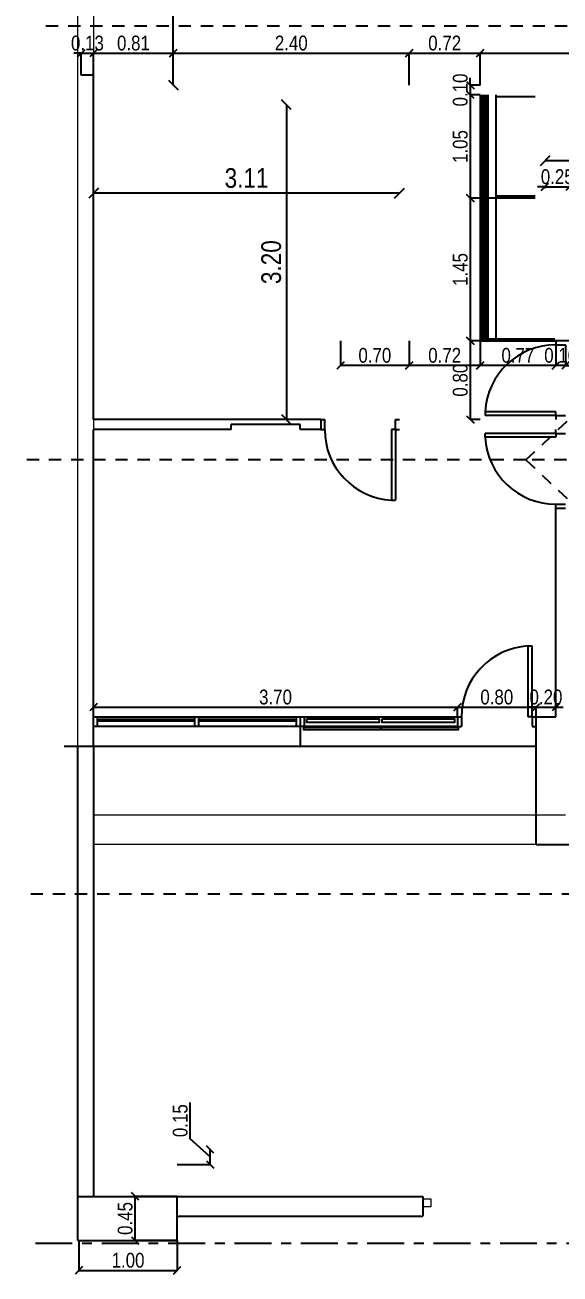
# Model space of a CAD drawing. Extents: x -135 to 36, y 31 to 104.
# Drawn here: x -14.77 to -9.33, y 55.83 to 68.52 of the extents above; entities that cross this region are included whole.
import ezdxf

# ---------------------------------------------------------------- set-up
doc = ezdxf.new("R2010")
doc.units = 0
doc.header["$MEASUREMENT"] = 0
doc.header["$PDMODE"] = 3
doc.linetypes.add('CENTER2', pattern=[1.125, 0.75, -0.125, 0.125, -0.125])
doc.linetypes.add('DASHED2', pattern=[0.375, 0.25, -0.125])
doc.layers.get('0').update_dxf_attribs({"linetype": 'CONTINUOUS'})
doc.layers.get('DEFPOINTS').update_dxf_attribs({"linetype": 'CONTINUOUS'})
doc.layers.add('ABERTURAS', color=12, linetype='CONTINUOUS', lineweight=9)
for name, color, linetype in [('COTAS', 12, 'CONTINUOUS'), ('EJES', 161, 'CENTER2'), ('LINEAS', 9, 'CONTINUOUS'), ('NUEVO', 1, 'CONTINUOUS'), ('RELLENO', 7, 'CONTINUOUS')]:
    doc.layers.add(name, color=color, linetype=linetype)
doc.styles.add('COTAS PRIMARIAS', font='ARIALN.TTF', dxfattribs={"height": 0.2})
doc.styles.add('COTAS SECUNDARIAS', font='ARIALN.TTF', dxfattribs={"height": 0.15})
doc.dimstyles.new('COTA SECUNDARIAS', dxfattribs={"dimscale": 5, "dimtxt": 1, "dimasz": 0.015, "dimexe": 0, "dimexo": 0, "dimgap": 0.005, "dimtad": 1, "dimzin": 1, "dimdsep": 46, "dimtxsty": 'COTAS SECUNDARIAS', "dimblk": 'OBLIQUE', "dimcen": 0, "dimclrd": 11, "dimclre": 11, "dimclrt": 11, "dimaunit": 1, "dimadec": 1, "dimazin": 0, "dimtfac": 0.4, "dimtix": 1, "dimtmove": 1, "dimatfit": 3, "dimfxl": 0, "dimtolj": 1, "dimtzin": 0, "dimlwd": -1, "dimarcsym": 0})
doc.dimstyles.new('COTAS PRINCIPALES', dxfattribs={"dimscale": 5, "dimtxt": 2.5, "dimasz": 0.02, "dimexe": 0, "dimexo": 0, "dimgap": 0.01, "dimtad": 1, "dimzin": 1, "dimdsep": 46, "dimtxsty": 'COTAS PRIMARIAS', "dimblk": 'OBLIQUE', "dimcen": 0, "dimclrd": 11, "dimclre": 11, "dimclrt": 11, "dimaunit": 1, "dimadec": 1, "dimazin": 0, "dimtfac": 0.4, "dimtix": 1, "dimtmove": 1, "dimatfit": 3, "dimfxl": 0, "dimtolj": 1, "dimtzin": 0, "dimlwd": -1, "dimarcsym": 0})

# ---------------------------------------------------------------- blocks, each defined once
blk = doc.blocks.new('_Oblique')
at = {"color": 0, "linetype": 'ByBlock', "lineweight": -2}
blk.add_line((-0.5, -0.5), (0.5, 0.5), dxfattribs=at)
blk = doc.blocks.new('*D42')
at = {"layer": 'COTAS', "color": 11, "lineweight": -2}
for p, q in [((-14.226, 56.166), (-14.226, 55.864)), ((-13.226, 56.166), (-13.226, 55.864))]:
    blk.add_line(p, q, dxfattribs=at)
at = {"layer": 'COTAS', "color": 11}
blk.add_line((-14.226, 55.864), (-13.226, 55.864), dxfattribs=at)
at = {"layer": 'DEFPOINTS', "color": 0}
for p in [(-14.226, 56.166), (-13.226, 56.166), (-13.226, 55.864)]:
    blk.add_point(p, dxfattribs=at)
at = {"layer": 'COTAS', "color": 11, "xscale": 0.075, "yscale": 0.075, "zscale": 0.075, "rotation": 180}
blk.add_blockref('_Oblique', (-14.226, 55.864), dxfattribs=at)
at = {"layer": 'COTAS', "color": 11, "xscale": 0.075, "yscale": 0.075, "zscale": 0.075}
blk.add_blockref('_Oblique', (-13.226, 55.864), dxfattribs=at)
at = {"layer": 'COTAS', "color": 11, "insert": (-13.726, 55.966), "char_height": 0.15, "attachment_point": 5, "style": 'COTAS SECUNDARIAS'}
blk.add_mtext('\\A1;1.00', dxfattribs=at)
blk = doc.blocks.new('*D43')
at = {"layer": 'COTAS', "color": 11, "lineweight": -2}
for p, q in [((-13.226, 56.616), (-13.653, 56.616)), ((-13.226, 56.166), (-13.653, 56.166))]:
    blk.add_line(p, q, dxfattribs=at)
at = {"layer": 'COTAS', "color": 11}
blk.add_line((-13.653, 56.166), (-13.653, 56.616), dxfattribs=at)
at = {"layer": 'DEFPOINTS', "color": 0}
for p in [(-13.653, 56.616), (-13.226, 56.616), (-13.226, 56.166)]:
    blk.add_point(p, dxfattribs=at)
at = {"layer": 'COTAS', "color": 11, "xscale": 0.075, "yscale": 0.075, "zscale": 0.075}
for p, rotation in [((-13.653, 56.616), 90), ((-13.653, 56.166), 270)]:
    blk.add_blockref('_Oblique', p, dxfattribs=dict(at, rotation=rotation))
at = {"layer": 'COTAS', "color": 11, "insert": (-13.755, 56.391), "char_height": 0.15, "attachment_point": 5, "rotation": 90, "style": 'COTAS SECUNDARIAS'}
blk.add_mtext('\\A1;0.45', dxfattribs=at)
blk = doc.blocks.new('*D60')
at = {"layer": 'COTAS', "color": 11}
for p, q in [((-13.094, 57.2), (-13.094, 57.57)), ((-12.891, 57.016), (-13.094, 57.2)), ((-12.891, 56.941), (-12.891, 57.091))]:
    blk.add_line(p, q, dxfattribs=at)
at = {"layer": 'COTAS', "color": 11, "lineweight": -2}
blk.add_line((-13.226, 56.941), (-12.891, 56.941), dxfattribs=at)
at = {"layer": 'DEFPOINTS', "color": 0}
for p in [(-12.891, 57.091), (-12.891, 57.091), (-13.226, 56.941)]:
    blk.add_point(p, dxfattribs=at)
at = {"layer": 'COTAS', "color": 11, "xscale": 0.075, "yscale": 0.075, "zscale": 0.075}
for p, rotation in [((-12.891, 57.091), 90), ((-12.891, 56.941), 270)]:
    blk.add_blockref('_Oblique', p, dxfattribs=dict(at, rotation=rotation))
at = {"layer": 'COTAS', "color": 11, "insert": (-13.195, 57.385), "char_height": 0.15, "attachment_point": 5, "rotation": 90, "style": 'COTAS SECUNDARIAS'}
blk.add_mtext('\\A1;0.15', dxfattribs=at)
blk = doc.blocks.new('*D157')
at = {"layer": 'COTAS', "color": 11}
for p, q in [((-14.201, 68.236), (-14.276, 68.236)), ((-14.201, 68.236), (-14.076, 68.236)), ((-14.076, 68.236), (-14.001, 68.236))]:
    blk.add_line(p, q, dxfattribs=at)
at = {"layer": 'COTAS', "color": 11, "lineweight": -2}
for p, q in [((-14.201, 68.011), (-14.201, 68.236)), ((-14.076, 68.011), (-14.076, 68.236))]:
    blk.add_line(p, q, dxfattribs=at)
at = {"layer": 'DEFPOINTS', "color": 0}
for p in [(-14.076, 68.236), (-14.201, 68.011), (-14.076, 68.011)]:
    blk.add_point(p, dxfattribs=at)
at = {"layer": 'COTAS', "color": 11, "xscale": 0.075, "yscale": 0.075, "zscale": 0.075}
blk.add_blockref('_Oblique', (-14.201, 68.236), dxfattribs=at)
at = {"layer": 'COTAS', "color": 11, "xscale": 0.075, "yscale": 0.075, "zscale": 0.075, "rotation": 180}
blk.add_blockref('_Oblique', (-14.076, 68.236), dxfattribs=at)
at = {"layer": 'COTAS', "color": 11, "insert": (-14.139, 68.337), "char_height": 0.15, "attachment_point": 5, "style": 'COTAS SECUNDARIAS'}
blk.add_mtext('\\A1;0.13', dxfattribs=at)
blk = doc.blocks.new('*D158')
at = {"layer": 'COTAS', "color": 11, "lineweight": -2}
for p, q in [((-14.076, 68.011), (-14.076, 68.236)), ((-13.266, 67.911), (-13.266, 68.236))]:
    blk.add_line(p, q, dxfattribs=at)
at = {"layer": 'COTAS', "color": 11}
blk.add_line((-14.076, 68.236), (-13.266, 68.236), dxfattribs=at)
at = {"layer": 'DEFPOINTS', "color": 0}
for p in [(-13.266, 68.236), (-14.076, 68.011), (-13.266, 67.911)]:
    blk.add_point(p, dxfattribs=at)
at = {"layer": 'COTAS', "color": 11, "xscale": 0.075, "yscale": 0.075, "zscale": 0.075, "rotation": 180}
blk.add_blockref('_Oblique', (-14.076, 68.236), dxfattribs=at)
at = {"layer": 'COTAS', "color": 11, "xscale": 0.075, "yscale": 0.075, "zscale": 0.075}
blk.add_blockref('_Oblique', (-13.266, 68.236), dxfattribs=at)
at = {"layer": 'COTAS', "color": 11, "insert": (-13.671, 68.337), "char_height": 0.15, "attachment_point": 5, "style": 'COTAS SECUNDARIAS'}
blk.add_mtext('\\A1;0.81', dxfattribs=at)
blk = doc.blocks.new('*D159')
at = {"layer": 'COTAS', "color": 11, "lineweight": -2}
for p, q in [((-13.266, 67.911), (-13.266, 68.236)), ((-10.866, 67.911), (-10.866, 68.236))]:
    blk.add_line(p, q, dxfattribs=at)
at = {"layer": 'COTAS', "color": 11}
blk.add_line((-13.266, 68.236), (-10.866, 68.236), dxfattribs=at)
at = {"layer": 'DEFPOINTS', "color": 0}
for p in [(-10.866, 68.236), (-13.266, 67.911), (-10.866, 67.911)]:
    blk.add_point(p, dxfattribs=at)
at = {"layer": 'COTAS', "color": 11, "xscale": 0.075, "yscale": 0.075, "zscale": 0.075, "rotation": 180}
blk.add_blockref('_Oblique', (-13.266, 68.236), dxfattribs=at)
at = {"layer": 'COTAS', "color": 11, "xscale": 0.075, "yscale": 0.075, "zscale": 0.075}
blk.add_blockref('_Oblique', (-10.866, 68.236), dxfattribs=at)
at = {"layer": 'COTAS', "color": 11, "insert": (-12.066, 68.337), "char_height": 0.15, "attachment_point": 5, "style": 'COTAS SECUNDARIAS'}
blk.add_mtext('\\A1;2.40', dxfattribs=at)
blk = doc.blocks.new('*D160')
at = {"layer": 'COTAS', "color": 11, "lineweight": -2}
for p, q in [((-10.866, 67.911), (-10.866, 68.236)), ((-10.146, 67.911), (-10.146, 68.236))]:
    blk.add_line(p, q, dxfattribs=at)
at = {"layer": 'COTAS', "color": 11}
blk.add_line((-10.866, 68.236), (-10.146, 68.236), dxfattribs=at)
at = {"layer": 'DEFPOINTS', "color": 0}
for p in [(-10.146, 68.236), (-10.866, 67.911), (-10.146, 67.911)]:
    blk.add_point(p, dxfattribs=at)
at = {"layer": 'COTAS', "color": 11, "xscale": 0.075, "yscale": 0.075, "zscale": 0.075, "rotation": 180}
blk.add_blockref('_Oblique', (-10.866, 68.236), dxfattribs=at)
at = {"layer": 'COTAS', "color": 11, "xscale": 0.075, "yscale": 0.075, "zscale": 0.075}
blk.add_blockref('_Oblique', (-10.146, 68.236), dxfattribs=at)
at = {"layer": 'COTAS', "color": 11, "insert": (-10.506, 68.337), "char_height": 0.15, "attachment_point": 5, "style": 'COTAS SECUNDARIAS'}
blk.add_mtext('\\A1;0.72', dxfattribs=at)
blk = doc.blocks.new('*D161')
at = {"layer": 'COTAS', "color": 11, "lineweight": -2}
for p, q in [((-10.146, 67.911), (-10.146, 68.236)), ((-8.016, 68.011), (-8.016, 68.236))]:
    blk.add_line(p, q, dxfattribs=at)
at = {"layer": 'COTAS', "color": 11}
blk.add_line((-10.146, 68.236), (-8.016, 68.236), dxfattribs=at)
at = {"layer": 'DEFPOINTS', "color": 0}
for p in [(-8.016, 68.236), (-8.016, 68.011), (-10.146, 67.911)]:
    blk.add_point(p, dxfattribs=at)
at = {"layer": 'COTAS', "color": 11, "xscale": 0.075, "yscale": 0.075, "zscale": 0.075, "rotation": 180}
blk.add_blockref('_Oblique', (-10.146, 68.236), dxfattribs=at)
at = {"layer": 'COTAS', "color": 11, "xscale": 0.075, "yscale": 0.075, "zscale": 0.075}
blk.add_blockref('_Oblique', (-8.016, 68.236), dxfattribs=at)
at = {"layer": 'COTAS', "color": 11, "insert": (-9.081, 68.337), "char_height": 0.15, "attachment_point": 5, "style": 'COTAS SECUNDARIAS'}
blk.add_mtext('\\A1;2.13', dxfattribs=at)
blk = doc.blocks.new('*D162')
at = {"layer": 'COTAS', "color": 11}
for p, q in [((-10.245, 67.911), (-10.245, 67.986)), ((-10.245, 67.911), (-10.245, 67.811)), ((-10.245, 67.811), (-10.245, 67.736))]:
    blk.add_line(p, q, dxfattribs=at)
at = {"layer": 'COTAS', "color": 11, "lineweight": -2}
for p, q in [((-10.146, 67.911), (-10.245, 67.911)), ((-10.146, 67.811), (-10.245, 67.811))]:
    blk.add_line(p, q, dxfattribs=at)
at = {"layer": 'DEFPOINTS', "color": 0}
for p in [(-10.245, 67.811), (-10.146, 67.911), (-10.146, 67.811)]:
    blk.add_point(p, dxfattribs=at)
at = {"layer": 'COTAS', "color": 11, "xscale": 0.075, "yscale": 0.075, "zscale": 0.075}
for p, rotation in [((-10.245, 67.911), 270), ((-10.245, 67.811), 90)]:
    blk.add_blockref('_Oblique', p, dxfattribs=dict(at, rotation=rotation))
at = {"layer": 'COTAS', "color": 11, "insert": (-10.347, 67.861), "char_height": 0.15, "attachment_point": 5, "rotation": 90, "style": 'COTAS SECUNDARIAS'}
blk.add_mtext('\\A1;0.10', dxfattribs=at)
blk = doc.blocks.new('*D163')
at = {"layer": 'COTAS', "color": 11, "lineweight": -2}
for p, q in [((-10.146, 67.811), (-10.245, 67.811)), ((-9.586, 66.761), (-10.245, 66.761))]:
    blk.add_line(p, q, dxfattribs=at)
at = {"layer": 'COTAS', "color": 11}
blk.add_line((-10.245, 67.811), (-10.245, 66.761), dxfattribs=at)
at = {"layer": 'DEFPOINTS', "color": 0}
for p in [(-10.146, 67.811), (-10.245, 66.761), (-9.586, 66.761)]:
    blk.add_point(p, dxfattribs=at)
at = {"layer": 'COTAS', "color": 11, "xscale": 0.075, "yscale": 0.075, "zscale": 0.075}
for p, rotation in [((-10.245, 67.811), 90), ((-10.245, 66.761), 270)]:
    blk.add_blockref('_Oblique', p, dxfattribs=dict(at, rotation=rotation))
at = {"layer": 'COTAS', "color": 11, "insert": (-10.347, 67.286), "char_height": 0.15, "attachment_point": 5, "rotation": 90, "style": 'COTAS SECUNDARIAS'}
blk.add_mtext('\\A1;1.05', dxfattribs=at)
blk = doc.blocks.new('*D164')
at = {"layer": 'COTAS', "color": 11, "lineweight": -2}
for p, q in [((-9.586, 66.761), (-10.245, 66.761)), ((-10.146, 65.311), (-10.245, 65.311))]:
    blk.add_line(p, q, dxfattribs=at)
at = {"layer": 'COTAS', "color": 11}
blk.add_line((-10.245, 66.761), (-10.245, 65.311), dxfattribs=at)
at = {"layer": 'DEFPOINTS', "color": 0}
for p in [(-9.586, 66.761), (-10.245, 65.311), (-10.146, 65.311)]:
    blk.add_point(p, dxfattribs=at)
at = {"layer": 'COTAS', "color": 11, "xscale": 0.075, "yscale": 0.075, "zscale": 0.075}
for p, rotation in [((-10.245, 66.761), 90), ((-10.245, 65.311), 270)]:
    blk.add_blockref('_Oblique', p, dxfattribs=dict(at, rotation=rotation))
at = {"layer": 'COTAS', "color": 11, "insert": (-10.347, 66.036), "char_height": 0.15, "attachment_point": 5, "rotation": 90, "style": 'COTAS SECUNDARIAS'}
blk.add_mtext('\\A1;1.45', dxfattribs=at)
blk = doc.blocks.new('*D165')
at = {"layer": 'COTAS', "color": 11, "lineweight": -2}
for p, q in [((-10.146, 65.311), (-10.245, 65.311)), ((-10.146, 64.511), (-10.245, 64.511))]:
    blk.add_line(p, q, dxfattribs=at)
at = {"layer": 'COTAS', "color": 11}
blk.add_line((-10.245, 65.311), (-10.245, 64.511), dxfattribs=at)
at = {"layer": 'DEFPOINTS', "color": 0}
for p in [(-10.146, 65.311), (-10.245, 64.511), (-10.146, 64.511)]:
    blk.add_point(p, dxfattribs=at)
at = {"layer": 'COTAS', "color": 11, "xscale": 0.075, "yscale": 0.075, "zscale": 0.075}
for p, rotation in [((-10.245, 65.311), 90), ((-10.245, 64.511), 270)]:
    blk.add_blockref('_Oblique', p, dxfattribs=dict(at, rotation=rotation))
at = {"layer": 'COTAS', "color": 11, "insert": (-10.347, 64.911), "char_height": 0.15, "attachment_point": 5, "rotation": 90, "style": 'COTAS SECUNDARIAS'}
blk.add_mtext('\\A1;0.80', dxfattribs=at)
blk = doc.blocks.new('*D166')
at = {"layer": 'COTAS', "color": 11}
blk.add_line((-12.116, 67.711), (-12.116, 64.511), dxfattribs=at)
at = {"layer": 'DEFPOINTS', "color": 0}
for p in [(-12.116, 67.711), (-12.116, 64.511), (-12.116, 64.511)]:
    blk.add_point(p, dxfattribs=at)
at = {"layer": 'COTAS', "color": 11, "xscale": 0.1, "yscale": 0.1, "zscale": 0.1}
for p, rotation in [((-12.116, 67.711), 90), ((-12.116, 64.511), 270)]:
    blk.add_blockref('_Oblique', p, dxfattribs=dict(at, rotation=rotation))
at = {"layer": 'COTAS', "color": 11, "insert": (-12.269, 66.111), "char_height": 0.2, "attachment_point": 5, "rotation": 90, "style": 'COTAS PRIMARIAS'}
blk.add_mtext('\\A1;3.20', dxfattribs=at)
blk = doc.blocks.new('*D167')
at = {"layer": 'COTAS', "color": 11}
blk.add_line((-10.966, 66.813), (-14.076, 66.813), dxfattribs=at)
at = {"layer": 'DEFPOINTS', "color": 0}
for p in [(-14.076, 66.813), (-14.076, 66.813), (-10.966, 66.813)]:
    blk.add_point(p, dxfattribs=at)
at = {"layer": 'COTAS', "color": 11, "xscale": 0.1, "yscale": 0.1, "zscale": 0.1, "rotation": 180}
blk.add_blockref('_Oblique', (-14.076, 66.813), dxfattribs=at)
at = {"layer": 'COTAS', "color": 11, "xscale": 0.1, "yscale": 0.1, "zscale": 0.1}
blk.add_blockref('_Oblique', (-10.966, 66.813), dxfattribs=at)
at = {"layer": 'COTAS', "color": 11, "insert": (-12.521, 66.965), "char_height": 0.2, "attachment_point": 5, "style": 'COTAS PRIMARIAS'}
blk.add_mtext('\\A1;3.11', dxfattribs=at)
blk = doc.blocks.new('*D172')
at = {"layer": 'COTAS', "color": 11, "lineweight": -2}
for p, q in [((-9.376, 65.271), (-9.376, 65.061)), ((-9.276, 65.271), (-9.276, 65.061))]:
    blk.add_line(p, q, dxfattribs=at)
at = {"layer": 'COTAS', "color": 11}
for p, q in [((-9.376, 65.061), (-9.451, 65.061)), ((-9.276, 65.061), (-9.376, 65.061)), ((-9.276, 65.061), (-9.201, 65.061))]:
    blk.add_line(p, q, dxfattribs=at)
at = {"layer": 'DEFPOINTS', "color": 0}
for p in [(-9.376, 65.271), (-9.276, 65.271), (-9.376, 65.061)]:
    blk.add_point(p, dxfattribs=at)
at = {"layer": 'COTAS', "color": 11, "xscale": 0.075, "yscale": 0.075, "zscale": 0.075}
blk.add_blockref('_Oblique', (-9.376, 65.061), dxfattribs=at)
at = {"layer": 'COTAS', "color": 11, "xscale": 0.075, "yscale": 0.075, "zscale": 0.075, "rotation": 180}
blk.add_blockref('_Oblique', (-9.276, 65.061), dxfattribs=at)
at = {"layer": 'COTAS', "color": 11, "insert": (-9.326, 65.163), "char_height": 0.15, "attachment_point": 5, "style": 'COTAS SECUNDARIAS'}
blk.add_mtext('\\A1;0.10', dxfattribs=at)
blk = doc.blocks.new('*D173')
at = {"layer": 'COTAS', "color": 11, "lineweight": -2}
for p, q in [((-10.146, 65.311), (-10.146, 65.061)), ((-9.376, 65.271), (-9.376, 65.061))]:
    blk.add_line(p, q, dxfattribs=at)
at = {"layer": 'COTAS', "color": 11}
blk.add_line((-9.376, 65.061), (-10.146, 65.061), dxfattribs=at)
at = {"layer": 'DEFPOINTS', "color": 0}
for p in [(-10.146, 65.311), (-9.376, 65.271), (-10.146, 65.061)]:
    blk.add_point(p, dxfattribs=at)
at = {"layer": 'COTAS', "color": 11, "xscale": 0.075, "yscale": 0.075, "zscale": 0.075, "rotation": 180}
blk.add_blockref('_Oblique', (-10.146, 65.061), dxfattribs=at)
at = {"layer": 'COTAS', "color": 11, "xscale": 0.075, "yscale": 0.075, "zscale": 0.075}
blk.add_blockref('_Oblique', (-9.376, 65.061), dxfattribs=at)
at = {"layer": 'COTAS', "color": 11, "insert": (-9.761, 65.163), "char_height": 0.15, "attachment_point": 5, "style": 'COTAS SECUNDARIAS'}
blk.add_mtext('\\A1;0.77', dxfattribs=at)
blk = doc.blocks.new('*D174')
at = {"layer": 'COTAS', "color": 11, "lineweight": -2}
for p, q in [((-10.866, 65.311), (-10.866, 65.061)), ((-10.146, 65.311), (-10.146, 65.061))]:
    blk.add_line(p, q, dxfattribs=at)
at = {"layer": 'COTAS', "color": 11}
blk.add_line((-10.146, 65.061), (-10.866, 65.061), dxfattribs=at)
at = {"layer": 'DEFPOINTS', "color": 0}
for p in [(-10.866, 65.311), (-10.146, 65.311), (-10.866, 65.061)]:
    blk.add_point(p, dxfattribs=at)
at = {"layer": 'COTAS', "color": 11, "xscale": 0.075, "yscale": 0.075, "zscale": 0.075, "rotation": 180}
blk.add_blockref('_Oblique', (-10.866, 65.061), dxfattribs=at)
at = {"layer": 'COTAS', "color": 11, "xscale": 0.075, "yscale": 0.075, "zscale": 0.075}
blk.add_blockref('_Oblique', (-10.146, 65.061), dxfattribs=at)
at = {"layer": 'COTAS', "color": 11, "insert": (-10.506, 65.163), "char_height": 0.15, "attachment_point": 5, "style": 'COTAS SECUNDARIAS'}
blk.add_mtext('\\A1;0.72', dxfattribs=at)
blk = doc.blocks.new('*D175')
at = {"layer": 'COTAS', "color": 11, "lineweight": -2}
for p, q in [((-11.566, 65.311), (-11.566, 65.061)), ((-10.866, 65.311), (-10.866, 65.061))]:
    blk.add_line(p, q, dxfattribs=at)
at = {"layer": 'COTAS', "color": 11}
blk.add_line((-10.866, 65.061), (-11.566, 65.061), dxfattribs=at)
at = {"layer": 'DEFPOINTS', "color": 0}
for p in [(-11.566, 65.311), (-10.866, 65.311), (-11.566, 65.061)]:
    blk.add_point(p, dxfattribs=at)
at = {"layer": 'COTAS', "color": 11, "xscale": 0.075, "yscale": 0.075, "zscale": 0.075, "rotation": 180}
blk.add_blockref('_Oblique', (-11.566, 65.061), dxfattribs=at)
at = {"layer": 'COTAS', "color": 11, "xscale": 0.075, "yscale": 0.075, "zscale": 0.075}
blk.add_blockref('_Oblique', (-10.866, 65.061), dxfattribs=at)
at = {"layer": 'COTAS', "color": 11, "insert": (-11.216, 65.163), "char_height": 0.15, "attachment_point": 5, "style": 'COTAS SECUNDARIAS'}
blk.add_mtext('\\A1;0.70', dxfattribs=at)
blk = doc.blocks.new('*D177')
at = {"layer": 'COTAS', "color": 11}
blk.add_line((-13.266, 67.911), (-13.266, 72.941), dxfattribs=at)
at = {"layer": 'DEFPOINTS', "color": 0}
for p in [(-13.266, 72.941), (-13.266, 72.941), (-13.266, 67.911)]:
    blk.add_point(p, dxfattribs=at)
at = {"layer": 'COTAS', "color": 11, "xscale": 0.1, "yscale": 0.1, "zscale": 0.1}
for p, rotation in [((-13.266, 72.941), 90), ((-13.266, 67.911), 270)]:
    blk.add_blockref('_Oblique', p, dxfattribs=dict(at, rotation=rotation))
at = {"layer": 'COTAS', "color": 11, "insert": (-13.419, 70.426), "char_height": 0.2, "attachment_point": 5, "rotation": 90, "style": 'COTAS PRIMARIAS'}
blk.add_mtext('\\A1;5.03', dxfattribs=at)
blk = doc.blocks.new('*D192')
at = {"layer": 'COTAS', "color": 11, "lineweight": -2}
for p, q in [((-14.076, 61.491), (-14.076, 61.588)), ((-10.376, 61.491), (-10.376, 61.588))]:
    blk.add_line(p, q, dxfattribs=at)
at = {"layer": 'COTAS', "color": 11}
blk.add_line((-14.076, 61.588), (-10.376, 61.588), dxfattribs=at)
at = {"layer": 'DEFPOINTS', "color": 0}
for p in [(-10.376, 61.588), (-14.076, 61.491), (-10.376, 61.491)]:
    blk.add_point(p, dxfattribs=at)
at = {"layer": 'COTAS', "color": 11, "xscale": 0.075, "yscale": 0.075, "zscale": 0.075, "rotation": 180}
blk.add_blockref('_Oblique', (-14.076, 61.588), dxfattribs=at)
at = {"layer": 'COTAS', "color": 11, "xscale": 0.075, "yscale": 0.075, "zscale": 0.075}
blk.add_blockref('_Oblique', (-10.376, 61.588), dxfattribs=at)
at = {"layer": 'COTAS', "color": 11, "insert": (-12.226, 61.69), "char_height": 0.15, "attachment_point": 5, "style": 'COTAS SECUNDARIAS'}
blk.add_mtext('\\A1;3.70', dxfattribs=at)
blk = doc.blocks.new('*D193')
at = {"layer": 'COTAS', "color": 11, "lineweight": -2}
for p, q in [((-10.376, 61.491), (-10.376, 61.588)), ((-9.576, 61.491), (-9.576, 61.588))]:
    blk.add_line(p, q, dxfattribs=at)
at = {"layer": 'COTAS', "color": 11}
blk.add_line((-10.376, 61.588), (-9.576, 61.588), dxfattribs=at)
at = {"layer": 'DEFPOINTS', "color": 0}
for p in [(-9.576, 61.588), (-10.376, 61.491), (-9.576, 61.491)]:
    blk.add_point(p, dxfattribs=at)
at = {"layer": 'COTAS', "color": 11, "xscale": 0.075, "yscale": 0.075, "zscale": 0.075, "rotation": 180}
blk.add_blockref('_Oblique', (-10.376, 61.588), dxfattribs=at)
at = {"layer": 'COTAS', "color": 11, "xscale": 0.075, "yscale": 0.075, "zscale": 0.075}
blk.add_blockref('_Oblique', (-9.576, 61.588), dxfattribs=at)
at = {"layer": 'COTAS', "color": 11, "insert": (-9.976, 61.69), "char_height": 0.15, "attachment_point": 5, "style": 'COTAS SECUNDARIAS'}
blk.add_mtext('\\A1;0.80', dxfattribs=at)
blk = doc.blocks.new('*D194')
at = {"layer": 'COTAS', "color": 11}
for p, q in [((-9.576, 61.588), (-9.651, 61.588)), ((-9.576, 61.588), (-9.376, 61.588)), ((-9.376, 61.588), (-9.301, 61.588))]:
    blk.add_line(p, q, dxfattribs=at)
at = {"layer": 'COTAS', "color": 11, "lineweight": -2}
for p, q in [((-9.576, 61.491), (-9.576, 61.588)), ((-9.376, 61.491), (-9.376, 61.588))]:
    blk.add_line(p, q, dxfattribs=at)
at = {"layer": 'DEFPOINTS', "color": 0}
for p in [(-9.376, 61.588), (-9.576, 61.491), (-9.376, 61.491)]:
    blk.add_point(p, dxfattribs=at)
at = {"layer": 'COTAS', "color": 11, "xscale": 0.075, "yscale": 0.075, "zscale": 0.075}
blk.add_blockref('_Oblique', (-9.576, 61.588), dxfattribs=at)
at = {"layer": 'COTAS', "color": 11, "xscale": 0.075, "yscale": 0.075, "zscale": 0.075, "rotation": 180}
blk.add_blockref('_Oblique', (-9.376, 61.588), dxfattribs=at)
at = {"layer": 'COTAS', "color": 11, "insert": (-9.476, 61.69), "char_height": 0.15, "attachment_point": 5, "style": 'COTAS SECUNDARIAS'}
blk.add_mtext('\\A1;0.20', dxfattribs=at)
blk = doc.blocks.new('*D203')
at = {"layer": 'COTAS', "color": 11, "lineweight": -2}
blk.add_line((-9.486, 67.141), (-9.486, 67.141), dxfattribs=at)
at = {"layer": 'COTAS', "color": 11}
blk.add_line((-7.686, 67.141), (-9.486, 67.141), dxfattribs=at)
at = {"layer": 'DEFPOINTS', "color": 0}
for p in [(-9.486, 67.141), (-9.486, 67.141), (-7.686, 67.141)]:
    blk.add_point(p, dxfattribs=at)
at = {"layer": 'COTAS', "color": 11, "xscale": 0.1, "yscale": 0.1, "zscale": 0.1, "rotation": 180}
blk.add_blockref('_Oblique', (-9.486, 67.141), dxfattribs=at)
at = {"layer": 'COTAS', "color": 11, "xscale": 0.1, "yscale": 0.1, "zscale": 0.1}
blk.add_blockref('_Oblique', (-7.686, 67.141), dxfattribs=at)
at = {"layer": 'COTAS', "color": 11, "insert": (-8.586, 67.293), "char_height": 0.2, "attachment_point": 5, "style": 'COTAS PRIMARIAS'}
blk.add_mtext('\\A1;1.80', dxfattribs=at)
blk = doc.blocks.new('*D205')
at = {"layer": 'COTAS', "color": 11}
for p, q in [((-9.486, 66.877), (-9.561, 66.877)), ((-9.486, 66.877), (-9.236, 66.877)), ((-9.236, 66.877), (-9.161, 66.877))]:
    blk.add_line(p, q, dxfattribs=at)
at = {"layer": 'COTAS', "color": 11, "lineweight": -2}
for p, q in [((-9.486, 66.861), (-9.486, 66.877)), ((-9.236, 66.861), (-9.236, 66.877))]:
    blk.add_line(p, q, dxfattribs=at)
at = {"layer": 'DEFPOINTS', "color": 0}
for p in [(-9.486, 66.861), (-9.236, 66.877), (-9.236, 66.861)]:
    blk.add_point(p, dxfattribs=at)
at = {"layer": 'COTAS', "color": 11, "xscale": 0.075, "yscale": 0.075, "zscale": 0.075}
blk.add_blockref('_Oblique', (-9.486, 66.877), dxfattribs=at)
at = {"layer": 'COTAS', "color": 11, "xscale": 0.075, "yscale": 0.075, "zscale": 0.075, "rotation": 180}
blk.add_blockref('_Oblique', (-9.236, 66.877), dxfattribs=at)
at = {"layer": 'COTAS', "color": 11, "insert": (-9.361, 66.979), "char_height": 0.15, "attachment_point": 5, "style": 'COTAS SECUNDARIAS'}
blk.add_mtext('\\A1;0.25', dxfattribs=at)

msp = doc.modelspace()

# ---------------------------------------------------------------- linework, layer by layer
at = {"linetype": 'DASHED2', "ltscale": 0.5}
for p, q in [((-4.986, 68.511), (-14.639, 68.511)), ((-9.68, 64.101), (-14.774, 64.101)), ((-14.716, 59.691), (-4.976, 59.691))]:
    msp.add_line(p, q, dxfattribs=at)
for p, q in [((-14.076, 64.511), (-14.076, 68.011)), ((-8.436, 65.311), (-9.386, 65.311)), ((-9.376, 65.311), (-9.376, 65.271)), ((-9.376, 65.271), (-9.276, 65.271)), ((-11.766, 64.511), (-14.076, 64.511)), ((-11.766, 64.511), (-11.726, 64.511)), ((-11.766, 64.511), (-11.766, 64.411)), ((-11.726, 64.411), (-11.726, 64.511)), ((-11.006, 64.411), (-11.006, 64.511)), ((-11.006, 64.511), (-10.966, 64.511)), ((-9.376, 64.591), (-10.095, 64.591)), ((-10.095, 64.591), (-10.095, 64.551)), ((-9.376, 64.551), (-10.095, 64.551)), ((-9.376, 64.551), (-9.376, 64.591)), ((-9.376, 64.551), (-9.276, 64.551)), ((-9.376, 64.551), (-9.376, 64.511)), ((-14.076, 61.191), (-14.076, 64.411)), ((-12.676, 64.411), (-14.076, 64.411)), ((-12.676, 64.411), (-12.676, 64.461)), ((-11.976, 64.461), (-12.676, 64.461)), ((-11.976, 64.411), (-11.976, 64.461)), ((-11.766, 64.411), (-11.976, 64.411)), ((-11.766, 64.411), (-11.726, 64.411)), ((-11.046, 64.411), (-11.046, 63.692)), ((-11.006, 64.411), (-11.046, 64.411)), ((-11.006, 64.411), (-10.966, 64.411)), ((-11.006, 64.411), (-11.006, 63.692)), ((-9.376, 64.371), (-10.095, 64.371)), ((-10.095, 64.331), (-10.095, 64.371)), ((-9.376, 64.371), (-9.376, 64.411)), ((-9.376, 64.371), (-9.276, 64.371)), ((-9.376, 64.371), (-9.376, 64.331)), ((-9.376, 64.331), (-10.095, 64.331)), ((-11.046, 63.692), (-11.006, 63.692)), ((-9.376, 63.651), (-9.276, 63.651)), ((-9.376, 63.611), (-9.376, 63.651)), ((-9.376, 63.611), (-9.276, 63.611)), ((-9.376, 63.441), (-9.376, 63.611)), ((-9.376, 61.491), (-9.376, 63.441)), ((-9.656, 61.491), (-9.656, 62.21)), ((-9.656, 62.21), (-9.616, 62.21)), ((-9.616, 61.491), (-9.616, 62.21)), ((-14.076, 61.491), (-10.376, 61.491)), ((-14.036, 61.391), (-14.036, 61.491)), ((-13.046, 61.391), (-13.046, 61.491)), ((-13.006, 61.391), (-13.006, 61.491)), ((-12.016, 61.491), (-12.016, 61.391)), ((-11.976, 61.491), (-11.976, 61.191)), ((-11.936, 61.491), (-11.936, 61.391)), ((-10.376, 61.491), (-10.336, 61.491)), ((-10.376, 61.491), (-10.376, 61.391)), ((-10.336, 61.491), (-10.336, 61.391)), ((-9.616, 61.491), (-9.656, 61.491)), ((-9.616, 61.491), (-9.616, 61.391)), ((-9.616, 61.491), (-9.576, 61.491)), ((-9.576, 60.191), (-9.576, 61.491)), ((-9.576, 61.491), (-9.376, 61.491)), ((-11.976, 61.391), (-14.076, 61.391)), ((-10.376, 61.391), (-11.976, 61.391)), ((-10.376, 61.391), (-10.336, 61.391)), ((-9.616, 61.391), (-9.576, 61.391)), ((-14.376, 61.191), (-9.576, 61.191)), ((-14.237, 56.616), (-14.237, 61.191)), ((-14.076, 61.191), (-14.076, 56.616)), ((-9.576, 60.191), (-5.476, 60.191))]:
    msp.add_line(p, q)
for points in [[(-14.022, 61.466), (-13.06, 61.466), (-13.06, 61.447), (-14.022, 61.447)], [(-12.996, 61.466), (-12.033, 61.466), (-12.033, 61.447), (-12.996, 61.447)], [(-11.908, 61.47), (-11.173, 61.47), (-11.173, 61.431), (-11.908, 61.431)], [(-11.14, 61.47), (-10.405, 61.47), (-10.405, 61.431), (-11.14, 61.431)], [(-11.938, 61.386), (-11.159, 61.386), (-11.159, 61.356), (-11.938, 61.356)], [(-11.148, 61.386), (-10.369, 61.386), (-10.369, 61.356), (-11.148, 61.356)]]:
    msp.add_lwpolyline(points, close=True)
for centre, start, end in [((-9.376, 64.551), 90, 176.8153), ((-11.006, 64.411), 180, 266.8153), ((-9.376, 64.371), 183.1847, 270), ((-9.616, 61.491), 93.1847, 180)]:
    msp.add_arc(centre, 0.72, start, end)
at = {"layer": 'ABERTURAS'}
for p, q in [((-14.237, 56.616), (-14.237, 92.346)), ((-14.237, 61.191), (-14.237, 73.061)), ((-14.076, 73.061), (-14.076, 61.191)), ((-9.276, 60.491), (-14.076, 60.491)), ((-9.576, 60.191), (-14.076, 60.191))]:
    msp.add_line(p, q, dxfattribs=at)
msp.add_lwpolyline([(-10.728, 56.591), (-10.648, 56.591), (-10.648, 56.511), (-10.728, 56.511)], close=True, dxfattribs=at)
at = {"layer": 'DEFPOINTS'}
msp.add_line((-14.076, 68.011), (-14.201, 68.011), dxfattribs=at)
at = {"layer": 'EJES', "linetype": 'CENTER2', "ltscale": 0.5}
msp.add_line((-14.668, 56.141), (-0.476, 56.141), dxfattribs=at)
at = {"layer": 'LINEAS'}
for points in [[(-10.146, 67.811), (-10.146, 65.331)], [(-10.136, 67.811), (-10.136, 65.331)], [(-10.116, 67.811), (-10.116, 65.331)], [(-10.096, 67.811), (-10.096, 65.331)], [(-10.076, 67.811), (-10.076, 65.331)], [(-10.066, 67.811), (-10.066, 65.331)], [(-9.986, 67.811), (-9.986, 65.331)], [(-9.586, 67.791), (-9.986, 67.791)], [(-9.586, 66.781), (-9.986, 66.781)], [(-9.586, 66.761), (-9.986, 66.761)], [(-10.146, 65.331), (-9.386, 65.331)], [(-10.146, 65.331), (-10.146, 65.311)], [(-10.146, 65.311), (-9.386, 65.311)]]:
    msp.add_lwpolyline(points, dxfattribs=at)
at = {"layer": 'NUEVO', "linetype": 'DASHED2', "ltscale": 0.5}
for p, q in [((-9.68, 64.101), (-4.986, 68.511)), ((-5.216, 64.101), (-9.68, 64.101)), ((-9.68, 64.101), (-4.976, 59.691))]:
    msp.add_line(p, q, dxfattribs=at)
at = {"layer": 'NUEVO'}
for p, q in [((-14.237, 56.166), (-14.237, 56.616)), ((-14.237, 56.616), (-13.226, 56.616)), ((-13.226, 56.166), (-13.226, 56.616)), ((-13.226, 56.616), (-10.728, 56.616)), ((-10.728, 56.616), (-10.728, 56.416)), ((-13.226, 56.416), (-10.728, 56.416)), ((-14.237, 56.166), (-13.226, 56.166))]:
    msp.add_line(p, q, dxfattribs=at)
at = {"layer": 'RELLENO'}
msp.add_line((-14.076, 68.011), (-14.201, 68.011), dxfattribs=at)

# ---------------------------------------------------------------- dimensions: what is measured, and where the dimension line sits
at = {"layer": 'COTAS'}
for base, p1, p2, dimstyle, picture, middle in [((-13.266, 72.941), (-13.266, 67.911), (-13.266, 72.941), 'COTAS PRINCIPALES', '*D177', (-13.419, 70.426)), ((-10.245, 67.811), (-10.146, 67.911), (-10.146, 67.811), 'COTA SECUNDARIAS', '*D162', (-10.347, 67.861)), ((-10.245, 66.761), (-10.146, 67.811), (-9.586, 66.761), 'COTA SECUNDARIAS', '*D163', (-10.347, 67.286)), ((-12.116, 64.511), (-12.116, 67.711), (-12.116, 64.511), 'COTAS PRINCIPALES', '*D166', (-12.269, 66.111)), ((-10.245, 65.311), (-9.586, 66.761), (-10.146, 65.311), 'COTA SECUNDARIAS', '*D164', (-10.347, 66.036)), ((-10.245, 64.511), (-10.146, 65.311), (-10.146, 64.511), 'COTA SECUNDARIAS', '*D165', (-10.347, 64.911)), ((-13.653, 56.616), (-13.226, 56.166), (-13.226, 56.616), 'COTA SECUNDARIAS', '*D43', (-13.755, 56.391))]:
    dim = msp.add_linear_dim(base=base, p1=p1, p2=p2, angle=90, dimstyle=dimstyle, dxfattribs=at)
    dim.commit()
    dim.dimension.update_dxf_attribs({"geometry": picture, "text_midpoint": middle})
for base, p1, p2, dimstyle, picture, middle in [((-14.076462, 68.235866), (-14.201465, 68.011066), (-14.076462, 68.011066), 'COTA SECUNDARIAS', '*D157', (-14.138963, 68.337452)), ((-13.266, 68.236), (-14.076, 68.011), (-13.266, 67.911), 'COTA SECUNDARIAS', '*D158', (-13.671, 68.337)), ((-10.866, 68.236), (-13.266, 67.911), (-10.866, 67.911), 'COTA SECUNDARIAS', '*D159', (-12.066, 68.337)), ((-10.146, 68.236), (-10.866, 67.911), (-10.146, 67.911), 'COTA SECUNDARIAS', '*D160', (-10.506, 68.337)), ((-8.016, 68.236), (-10.146, 67.911), (-8.016, 68.011), 'COTA SECUNDARIAS', '*D161', (-9.081, 68.337)), ((-9.486, 67.141), (-7.686, 67.141), (-9.486, 67.141), 'COTAS PRINCIPALES', '*D203', (-8.586, 67.293)), ((-14.076, 66.813), (-10.966, 66.813), (-14.076, 66.813), 'COTAS PRINCIPALES', '*D167', (-12.521, 66.965)), ((-9.236, 66.877), (-9.486, 66.861), (-9.236, 66.861), 'COTA SECUNDARIAS', '*D205', (-9.361, 66.979)), ((-11.566, 65.061), (-10.866, 65.311), (-11.566, 65.311), 'COTA SECUNDARIAS', '*D175', (-11.216, 65.163)), ((-10.866, 65.061), (-10.146, 65.311), (-10.866, 65.311), 'COTA SECUNDARIAS', '*D174', (-10.506, 65.163)), ((-10.146, 65.061), (-9.376, 65.271), (-10.146, 65.311), 'COTA SECUNDARIAS', '*D173', (-9.761, 65.163)), ((-9.376, 65.061), (-9.276, 65.271), (-9.376, 65.271), 'COTA SECUNDARIAS', '*D172', (-9.326, 65.163)), ((-10.376, 61.588), (-14.076, 61.491), (-10.376, 61.491), 'COTA SECUNDARIAS', '*D192', (-12.226, 61.69)), ((-9.576, 61.588), (-10.376, 61.491), (-9.576, 61.491), 'COTA SECUNDARIAS', '*D193', (-9.976, 61.69)), ((-9.376, 61.588), (-9.576, 61.491), (-9.376, 61.491), 'COTA SECUNDARIAS', '*D194', (-9.476, 61.69)), ((-13.226, 55.864), (-14.226, 56.166), (-13.226, 56.166), 'COTA SECUNDARIAS', '*D42', (-13.726, 55.966))]:
    dim = msp.add_linear_dim(base=base, p1=p1, p2=p2, dimstyle=dimstyle, dxfattribs=at)
    dim.commit()
    dim.dimension.update_dxf_attribs({"geometry": picture, "text_midpoint": middle})
dim = msp.add_linear_dim(base=(-12.891, 57.091), p1=(-13.226, 56.941), p2=(-12.891, 57.091), angle=90, dimstyle='COTA SECUNDARIAS', dxfattribs=at)
dim.commit()
dim.dimension.update_dxf_attribs({"geometry": '*D60', "text_midpoint": (-13.094, 57.225), "dimtype": 160})

doc.saveas('drawing.dxf')
